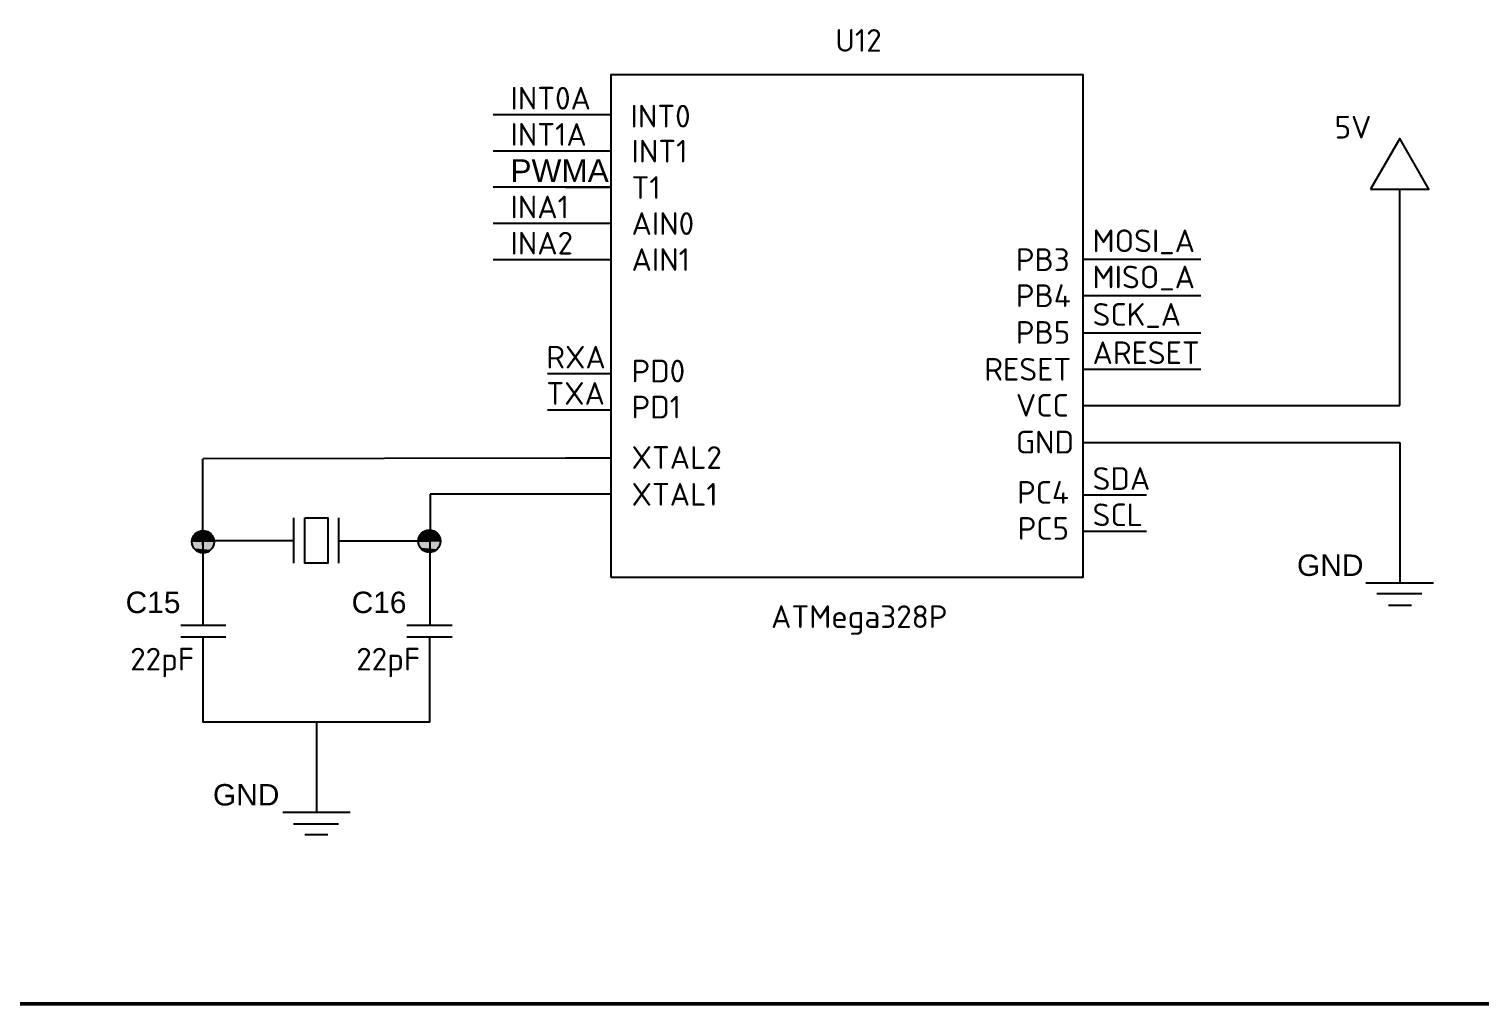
# Model space of a CAD drawing. Header units: inches. Extents: x 0 to 954, y 0 to 618.
# Drawn here: x 222.4 to 302.5, y 159.6 to 213.5 of the extents above; entities that cross this region are included whole.
import ezdxf

# ---------------------------------------------------------------- set-up
doc = ezdxf.new("R2010")
doc.units = ezdxf.units.IN
doc.header["$MEASUREMENT"] = 0
for name, color, linetype in [('PDF_Geometry', 7, 'Continuous'), ('PDF_Solid Fills', 7, 'Continuous'), ('PDF_Text', 7, 'Continuous')]:
    doc.layers.add(name, color=color, linetype=linetype)
doc.styles.add('PDF Arial', font='arial.ttf')
doc.styles.add('PDF ISOCPEUR', font='isocpeur.ttf')

msp = doc.modelspace()

# ---------------------------------------------------------------- linework, layer by layer
for p, q in [((254.554, 208.743), (248.054, 208.743)), ((254.554, 206.743), (248.054, 206.743)), ((254.554, 206.743), (251.054, 206.743)), ((254.554, 204.743), (248.054, 204.743)), ((254.554, 204.743), (251.054, 204.743)), ((254.554, 202.737), (248.054, 202.737)), ((254.554, 202.737), (251.054, 202.737)), ((254.554, 200.737), (248.054, 200.737)), ((254.554, 200.737), (251.054, 200.737)), ((287.159, 200.753), (280.659, 200.753)), ((287.159, 198.753), (280.659, 198.753)), ((287.159, 196.687), (280.659, 196.687)), ((254.554, 194.442), (251.054, 194.442)), ((287.159, 194.687), (280.659, 194.687)), ((254.554, 192.442), (251.054, 192.442)), ((280.659, 192.7), (298.143, 192.7)), ((280.659, 190.657), (298.143, 190.657)), ((298.143, 190.657), (298.143, 182.905)), ((244.563, 187.795), (244.563, 185.213)), ((284.159, 187.74), (280.659, 187.74)), ((284.159, 185.74), (280.659, 185.74))]:
    msp.add_line(p, q)
at = {"layer": 'PDF_Geometry', "lineweight": 25}
for p, q in [((254.554, 204.738), (252.057, 204.738)), ((252.057, 189.785), (232.032, 189.742)), ((254.554, 189.785), (252.057, 189.785)), ((252.057, 187.795), (244.563, 187.795)), ((254.554, 187.795), (252.057, 187.795))]:
    msp.add_line(p, q, dxfattribs=at)
at = {"layer": 'PDF_Geometry', "lineweight": 50}
msp.add_line((137.701, 159.64), (414.966, 159.64), dxfattribs=at)
at = {"layer": 'PDF_Geometry', "lineweight": 25}
for points in [[(254.554, 183.211), (280.659, 183.211), (280.659, 210.961), (254.554, 210.961)], [(296.534, 204.644), (299.752, 204.644), (298.143, 207.438)], [(237.65, 186.483), (238.92, 186.483), (238.92, 183.985), (237.65, 183.985)]]:
    msp.add_lwpolyline(points, close=True, dxfattribs=at)
for points in [[(298.143, 192.7), (298.143, 199.649), (298.143, 202.146), (298.143, 204.644)], [(232.019, 185.001), (232.019, 189.742)], [(237.015, 186.483), (237.015, 183.985)], [(239.512, 186.483), (239.512, 183.985)], [(237.015, 185.213), (234.517, 185.213), (232.019, 185.213), (232.019, 182.715), (232.019, 180.556)], [(239.512, 185.213), (242.01, 185.213), (244.55, 185.213), (244.55, 182.715), (244.55, 180.556)], [(296.28, 182.905), (300.006, 182.905)], [(296.873, 182.312), (299.371, 182.312)], [(297.529, 181.661), (298.799, 181.661)], [(230.791, 180.556), (233.289, 180.556)], [(243.28, 180.556), (245.778, 180.556)], [(230.791, 179.921), (233.289, 179.921)], [(232.019, 179.921), (232.019, 177.719), (232.019, 175.222), (244.55, 175.222), (244.55, 177.719), (244.55, 179.921)], [(243.28, 179.921), (245.778, 179.921)], [(238.285, 175.222), (238.285, 172.724), (238.285, 170.226)], [(236.422, 170.226), (240.147, 170.226)], [(237.015, 169.591), (239.512, 169.591)], [(237.65, 168.998), (238.92, 168.998)]]:
    msp.add_lwpolyline(points, dxfattribs=at)
at = {"layer": 'PDF_Geometry', "lineweight": 0}
for points in [[(231.998, 185.737), (231.914, 185.737), (231.998, 185.737)], [(244.505, 185.772), (244.421, 185.772), (244.505, 185.772)]]:
    msp.add_lwpolyline(points, dxfattribs=at)
at = {"layer": 'PDF_Geometry', "lineweight": 25}
for centre in [(232.02, 185.166), (244.527, 185.2)]:
    msp.add_circle(centre, 0.614, dxfattribs=at)
at = {"layer": 'PDF_Solid Fills', "transparency": 33554559}
for points in [[(231.406, 185.229), (231.998, 185.145), (231.363, 185.145)], [(232.633, 185.145), (231.363, 185.145), (232.633, 185.018)], [(231.363, 185.145), (232.633, 185.018), (231.406, 185.018)], [(231.448, 185.441), (231.998, 185.356), (231.406, 185.356)], [(231.998, 185.356), (231.406, 185.356), (231.998, 185.229)], [(231.406, 185.356), (231.998, 185.229), (231.406, 185.229)], [(231.998, 185.229), (231.406, 185.229), (231.998, 185.145)], [(231.533, 185.526), (231.998, 185.441), (231.448, 185.441)], [(231.998, 185.441), (231.448, 185.441), (231.998, 185.356)], [(231.617, 185.61), (231.998, 185.526), (231.533, 185.526)], [(231.998, 185.526), (231.533, 185.526), (231.998, 185.441)], [(231.702, 185.695), (231.998, 185.61), (231.617, 185.61)], [(231.998, 185.61), (231.617, 185.61), (231.998, 185.526)], [(231.787, 185.737), (231.998, 185.695), (231.702, 185.695)], [(231.998, 185.695), (231.702, 185.695), (231.998, 185.61)], [(231.914, 185.737), (231.998, 185.737), (231.787, 185.737)], [(231.998, 185.737), (231.787, 185.737), (231.998, 185.695)], [(231.998, 185.78), (231.998, 185.737), (231.914, 185.737)], [(232.21, 185.737), (232.21, 185.737), (231.998, 185.737)], [(232.21, 185.737), (231.998, 185.737), (232.125, 185.737)], [(232.21, 185.737), (231.998, 185.737), (232.337, 185.695)], [(231.998, 185.737), (232.337, 185.695), (231.998, 185.695)], [(232.337, 185.695), (231.998, 185.695), (232.422, 185.61)], [(231.998, 185.695), (232.422, 185.61), (231.998, 185.61)], [(232.422, 185.61), (231.998, 185.61), (232.464, 185.526)], [(231.998, 185.61), (232.464, 185.526), (231.998, 185.526)], [(232.464, 185.526), (231.998, 185.526), (232.549, 185.441)], [(231.998, 185.526), (232.549, 185.441), (231.998, 185.441)], [(232.549, 185.441), (231.998, 185.441), (232.591, 185.356)], [(231.998, 185.441), (232.591, 185.356), (231.998, 185.356)], [(232.591, 185.356), (231.998, 185.356), (232.633, 185.229)], [(231.998, 185.356), (232.633, 185.229), (231.998, 185.229)], [(232.125, 185.193), (231.998, 185.235), (231.998, 185.193)], [(232.633, 185.229), (231.998, 185.229), (232.633, 185.145)], [(231.998, 185.229), (232.633, 185.145), (231.998, 185.145)], [(243.913, 185.264), (244.505, 185.179), (243.87, 185.179)], [(245.141, 185.179), (243.87, 185.179), (245.141, 185.052)], [(243.87, 185.179), (245.141, 185.052), (243.913, 185.052)], [(243.955, 185.476), (244.505, 185.391), (243.913, 185.391)], [(244.505, 185.391), (243.913, 185.391), (244.505, 185.264)], [(243.913, 185.391), (244.505, 185.264), (243.913, 185.264)], [(244.505, 185.264), (243.913, 185.264), (244.505, 185.179)], [(244.04, 185.56), (244.505, 185.476), (243.955, 185.476)], [(244.505, 185.476), (243.955, 185.476), (244.505, 185.391)], [(244.124, 185.645), (244.505, 185.56), (244.04, 185.56)], [(244.505, 185.56), (244.04, 185.56), (244.505, 185.476)], [(244.209, 185.73), (244.505, 185.645), (244.124, 185.645)], [(244.505, 185.645), (244.124, 185.645), (244.505, 185.56)], [(244.294, 185.772), (244.505, 185.73), (244.209, 185.73)], [(244.505, 185.73), (244.209, 185.73), (244.505, 185.645)], [(244.421, 185.772), (244.505, 185.772), (244.294, 185.772)], [(244.505, 185.772), (244.294, 185.772), (244.505, 185.73)], [(244.505, 185.814), (244.505, 185.772), (244.421, 185.772)], [(244.717, 185.772), (244.717, 185.772), (244.505, 185.772)], [(244.717, 185.772), (244.505, 185.772), (244.632, 185.772)], [(244.717, 185.772), (244.505, 185.772), (244.844, 185.73)], [(244.505, 185.772), (244.844, 185.73), (244.505, 185.73)], [(244.844, 185.73), (244.505, 185.73), (244.929, 185.645)], [(244.505, 185.73), (244.929, 185.645), (244.505, 185.645)], [(244.929, 185.645), (244.505, 185.645), (244.971, 185.56)], [(244.505, 185.645), (244.971, 185.56), (244.505, 185.56)], [(244.971, 185.56), (244.505, 185.56), (245.056, 185.476)], [(244.505, 185.56), (245.056, 185.476), (244.505, 185.476)], [(245.056, 185.476), (244.505, 185.476), (245.098, 185.391)], [(244.505, 185.476), (245.098, 185.391), (244.505, 185.391)], [(245.098, 185.391), (244.505, 185.391), (245.141, 185.264)], [(244.505, 185.391), (245.141, 185.264), (244.505, 185.264)], [(244.632, 185.227), (244.505, 185.27), (244.505, 185.227)], [(245.141, 185.264), (244.505, 185.264), (245.141, 185.179)], [(244.505, 185.264), (245.141, 185.179), (244.505, 185.179)], [(232.633, 185.018), (231.406, 185.018), (232.591, 184.891)], [(231.406, 185.018), (232.591, 184.891), (231.406, 184.891)], [(232.591, 184.891), (231.406, 184.891), (232.549, 184.806)], [(231.406, 184.891), (232.549, 184.806), (231.49, 184.806)], [(232.549, 184.806), (231.49, 184.806), (232.464, 184.721)], [(231.49, 184.806), (232.464, 184.721), (231.533, 184.721)], [(232.464, 184.721), (231.533, 184.721), (232.379, 184.637)], [(231.533, 184.721), (232.379, 184.637), (231.617, 184.637)], [(232.379, 184.637), (231.617, 184.637), (232.295, 184.594)], [(231.617, 184.637), (232.295, 184.594), (231.744, 184.594)], [(232.295, 184.594), (231.744, 184.594), (232.168, 184.552)], [(245.141, 185.052), (243.913, 185.052), (245.098, 184.925)], [(243.913, 185.052), (245.098, 184.925), (243.913, 184.925)], [(245.098, 184.925), (243.913, 184.925), (245.056, 184.841)], [(243.913, 184.925), (245.056, 184.841), (243.997, 184.841)], [(245.056, 184.841), (243.997, 184.841), (244.971, 184.756)], [(243.997, 184.841), (244.971, 184.756), (244.04, 184.756)], [(244.971, 184.756), (244.04, 184.756), (244.886, 184.671)], [(244.04, 184.756), (244.886, 184.671), (244.124, 184.671)], [(244.886, 184.671), (244.124, 184.671), (244.802, 184.629)], [(244.124, 184.671), (244.802, 184.629), (244.251, 184.629)], [(244.802, 184.629), (244.251, 184.629), (244.675, 184.586)]]:
    msp.add_solid(points, dxfattribs=at)

# ---------------------------------------------------------------- texts
at = {"layer": 'PDF_Text', "char_height": 1.2499, "attachment_point": 7, "style": 'PDF ISOCPEUR'}
for s, insert, width in [('U12', (266.961, 212.231), 1.0558), ('MOSI_A', (281.171, 201.046), 1.47979), ('SCK_A', (281.171, 196.98), 1.47979), ('RXA', (250.991, 194.734), 1.47979), ('SDA', (281.171, 188.032), 1.47979)]:
    msp.add_mtext(s, dxfattribs=dict(at, insert=insert, width=width))
at = {"layer": 'PDF_Text', "attachment_point": 7}
for s, insert, char_height, style in [('INT0A', (249.01, 209.036), 1.2499, 'PDF ISOCPEUR'), ('INT0', (255.644, 208.048), 1.2499, 'PDF ISOCPEUR'), ('5V', (294.545, 207.438), 1.2499, 'PDF ISOCPEUR'), ('INT1A', (249.01, 207.036), 1.2499, 'PDF ISOCPEUR'), ('INT1', (255.698, 206.112), 1.2499, 'PDF ISOCPEUR'), ('{\\fArial|b0|i0|c0|p34;PWMA}', (249.01, 205.036), 1.24989, 'PDF ISOCPEUR'), ('T1', (255.698, 204.103), 1.2499, 'PDF ISOCPEUR'), ('INA1', (249.01, 203.029), 1.2499, 'PDF ISOCPEUR'), ('AIN0', (255.698, 202.113), 1.2499, 'PDF ISOCPEUR'), ('INA2', (249.01, 201.029), 1.2499, 'PDF ISOCPEUR'), ('AIN1', (255.698, 200.124), 1.2499, 'PDF ISOCPEUR'), ('PB3', (276.934, 200.124), 1.2499, 'PDF ISOCPEUR'), ('MISO_A', (281.171, 199.046), 1.2499, 'PDF ISOCPEUR'), ('PB4', (276.934, 198.134), 1.2499, 'PDF ISOCPEUR'), ('PB5', (276.934, 196.102), 1.2499, 'PDF ISOCPEUR'), ('ARESET', (281.171, 194.98), 1.2499, 'PDF ISOCPEUR'), ('PD0', (255.698, 193.971), 1.2499, 'PDF ISOCPEUR'), ('RESET', (275.193, 194.067), 1.2499, 'PDF ISOCPEUR'), ('TXA', (250.991, 192.734), 1.2499, 'PDF ISOCPEUR'), ('PD1', (255.698, 191.981), 1.2499, 'PDF ISOCPEUR'), ('VCC', (276.934, 192.078), 1.2499, 'PDF ISOCPEUR'), ('GND', (276.934, 190.046), 1.2499, 'PDF ISOCPEUR'), ('XTAL2', (255.698, 189.192), 1.2499, 'PDF ISOCPEUR'), ('XTAL1', (255.698, 187.16), 1.2499, 'PDF ISOCPEUR'), ('PC4', (277.001, 187.269), 1.2499, 'PDF ISOCPEUR'), ('SCL', (281.171, 186.032), 1.2499, 'PDF ISOCPEUR'), ('PC5', (277.034, 185.279), 1.2499, 'PDF ISOCPEUR'), ('GND', (292.47, 183.265), 1.1829, 'PDF Arial'), ('C15', (227.743, 181.212), 1.1829, 'PDF Arial'), ('C16', (240.232, 181.212), 1.1829, 'PDF Arial'), ('ATMega328P', (263.407, 180.029), 1.2499, 'PDF ISOCPEUR'), ('22pF', (227.997, 177.683), 1.2499, 'PDF ISOCPEUR'), ('22pF', (240.486, 177.683), 1.2499, 'PDF ISOCPEUR'), ('GND', (232.569, 170.586), 1.1829, 'PDF Arial')]:
    msp.add_mtext(s, dxfattribs=dict(at, insert=insert, char_height=char_height, style=style))

doc.saveas('drawing.dxf')
